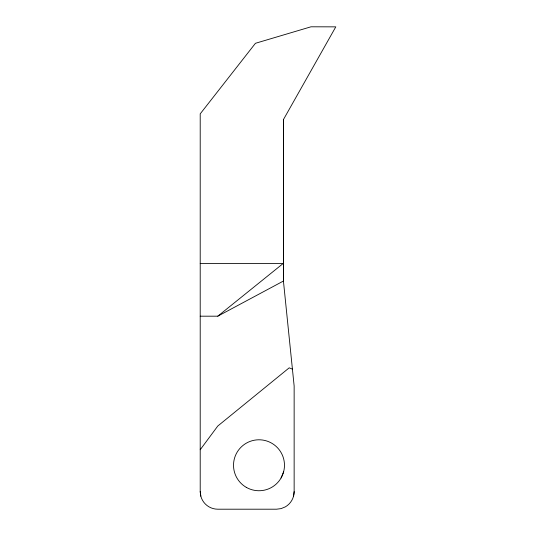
<?xml version="1.0" encoding="UTF-8"?>
<svg xmlns="http://www.w3.org/2000/svg" width="536" height="536" viewBox="0 0 536 536"><rect width="100%" height="100%" fill="white"/><g stroke="black" fill="none" stroke-linecap="round" stroke-linejoin="round"><path stroke-width="0.8" d="M294.143 491.626A17.574 17.574 0 0 1 285.36 506.848L281.119 508.604L276.569 509.2L217.784 509.2A17.574 17.574 0 0 1 200.812 496.175L200.209 491.626L200.209 113.86L255.444 43.295L310.994 26.8L335.791 26.854L283.43 119.588L283.43 281.038L294.143 385.974L294.143 491.626L293.547 496.162M281.065 478.005L283.611 471.861M200.209 449.738L217.784 426.026L289.219 367.83L292.428 369.157M200.209 316.186L217.784 316.186L283.202 263.464L200.209 263.464M217.784 316.186L283.43 281.038L283.43 119.588M200.209 491.626L200.812 496.162M246.259 487.331A25.48 25.48 0 0 0 284.475 465.268A25.48 25.48 0 0 0 246.259 443.198A25.48 25.48 0 0 0 246.259 487.331"/></g></svg>
